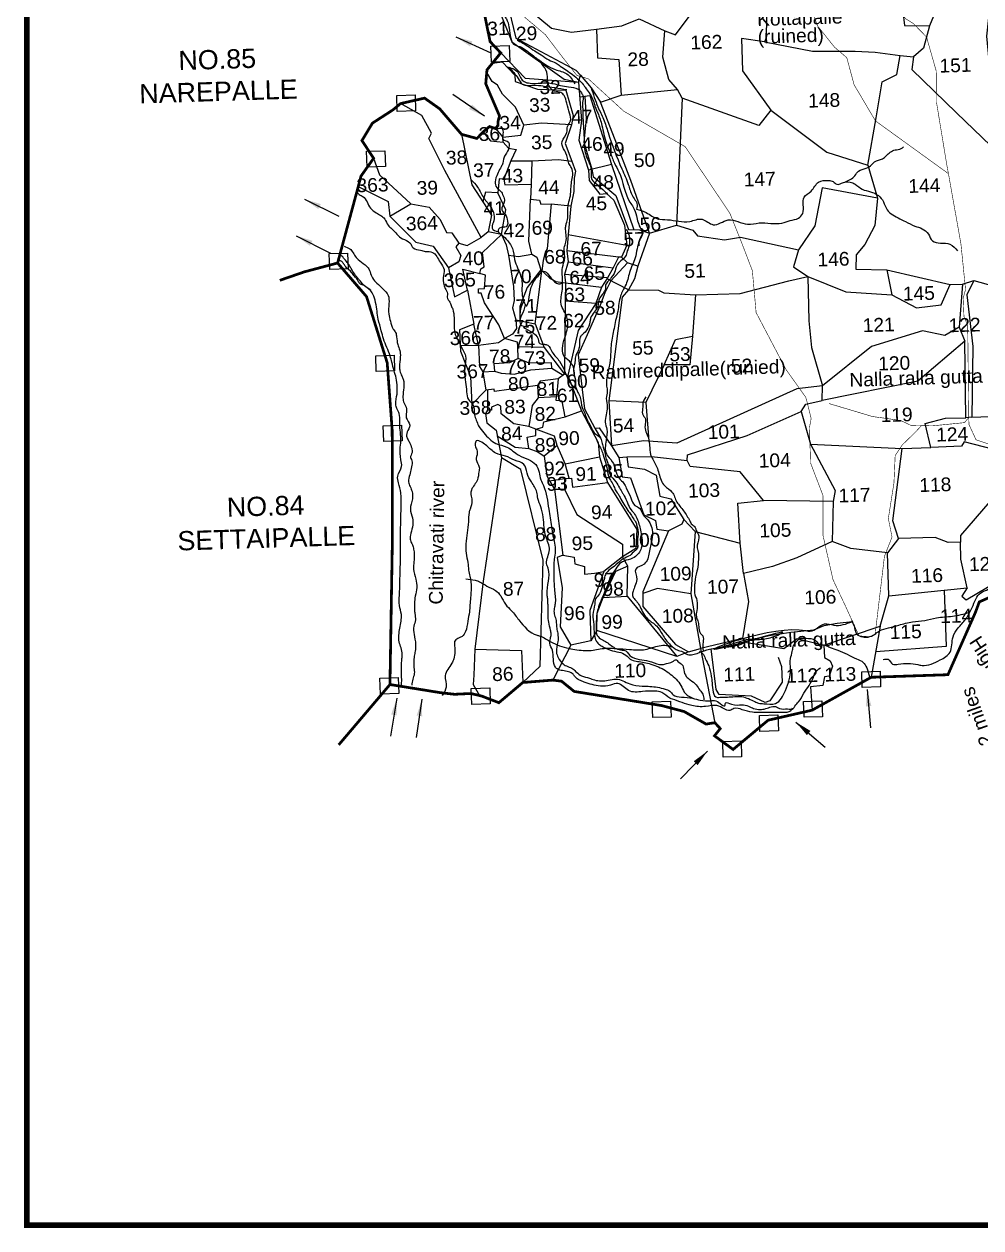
# Model space of a CAD drawing. Header units: feet. Extents: x 800423 to 808000, y 1573223 to 1578223.
# Drawn here: x 800423 to 802128, y 1573743 to 1575888 of the extents above; entities that cross this region are included whole.
import ezdxf
from ezdxf.enums import TextEntityAlignment as Align

# ---------------------------------------------------------------- set-up
doc = ezdxf.new("R2010")
doc.units = ezdxf.units.FT
doc.header["$LTSCALE"] = 15
doc.header["$MEASUREMENT"] = 0
doc.linetypes.add('HIDDEN2', pattern=[0.1875, 0.125, -0.0625])
for name, color, linetype in [('HILL', 17, 'Continuous'), ('PLOT', 7, 'Continuous'), ('PLOT NO', 7, 'Continuous'), ('ROADS', 6, 'Continuous'), ('TANKS-STREAM', 4, 'Continuous'), ('text', 10, 'Continuous'), ('text2', 7, 'Continuous'), ('VILLAGE STONES', 240, 'Continuous')]:
    doc.layers.add(name, color=color, linetype=linetype)
doc.layers.add('VILLAGE BOUNDRY', color=5, linetype='HIDDEN2', lineweight=100)
doc.styles.get("Standard").update_dxf_attribs({"font": 'arial.ttf'})
doc.linetypes.add('DOTS', pattern='A,1e-06,-3,["●",Standard,S=3,R=0,X=-1.25,Y=-1.25],-3', length=6.000001)
doc.dimstyles.get("Standard").update_dxf_attribs({"dimtxt": 0.18, "dimasz": 0.18, "dimexe": 0.18, "dimexo": 0.0625, "dimgap": 0.09, "dimtad": 0, "dimtih": 1, "dimtoh": 1, "dimdec": 4, "dimzin": 0, "dimdsep": 46, "dimtxsty": 'Standard', "dimcen": 0.09, "dimadec": 0, "dimazin": 0, "dimtfac": 1, "dimtdec": 4, "dimtofl": 0, "dimtmove": 0, "dimatfit": 3, "dimfxl": 1, "dimtolj": 1, "dimtzin": 0, "dimarcsym": 0})

msp = doc.modelspace()

# ---------------------------------------------------------------- linework, layer by layer
at = {"layer": 'HILL', "lineweight": -2}
msp.add_lwpolyline([(801766.9, 1574759.6), (801773.1, 1574743.3), (801773.9, 1574715.2), (801751.9, 1574681.7), (801743.5, 1574678.7), (801719.5, 1574690), (801661.5, 1574693.2), (801656.7, 1574701.9), (801647.6, 1574774.6), (801661, 1574776.5), (801710.5, 1574791.1), (801730.5, 1574793.6), (801751.1, 1574798.2), (801789.7, 1574804.4), (801830.2, 1574808.3), (801848.7, 1574816.2), (801871.8, 1574820), (801899.4, 1574823)], dxfattribs=at)
at = {"layer": 'PLOT', "lineweight": -2}
for points in [[(801946.9, 1576210.6), (801948.7, 1576049.2), (801943.6, 1575918.6), (801989, 1575909.9), (801991.8, 1575885), (802036.8, 1575884.7), (802025.9, 1575844.6), (802007.9, 1575829.4), (802005, 1575806.8), (802084.9, 1575729.4), (802145.6, 1575670.6), (802154.1, 1575705.3), (802138.7, 1575866.2), (802150.3, 1575970.2), (802086.5, 1575975.9), (802077, 1575933), (802068, 1575920.1), (802052.6, 1575923), (802036.8, 1575884.7)], [(801214, 1576113.7), (801215, 1576053), (801242.9, 1576010.1), (801283.1, 1575929.2), (801299.7, 1575862.6), (801406.6, 1575805.8), (801414.8, 1575797), (801433.8, 1575774.4), (801450.5, 1575748.4), (801487.2, 1575761.2)], [(801260.6, 1576095.7), (801259.8, 1576068.8), (801287.2, 1576027.9), (801317.7, 1575917.8), (801363.1, 1575880.4), (801398.6, 1575873.2), (801443.1, 1575878.4), (801488.2, 1575884.7), (801519, 1575897.1), (801565, 1575875.5)], [(801764.9, 1576039.4), (801746, 1575899.2), (801745.4, 1575863.3), (801742.8, 1575856.3), (801701.4, 1575862.3), (801703.6, 1575804.5), (801753.7, 1575734.4), (801732.5, 1575707.1), (801596.1, 1575755.6), (801587.6, 1575771.1), (801572, 1575789.2), (801561.6, 1575828.5), (801565, 1575875.5), (801584.1, 1575868.4), (801608.5, 1575901.3), (801606.5, 1575922.3)], [(801230, 1575972.6), (801246.2, 1575971.8), (801292.5, 1575856.2), (801385.8, 1575789.8), (801410.9, 1575784.2)], [(801443.1, 1575878.4), (801444.7, 1575827.8), (801483.1, 1575824.5), (801487.2, 1575761.2), (801587.6, 1575771.1)], [(801742.8, 1575856.3), (801828.1, 1575839.5), (801904, 1575839.2), (801939.8, 1575837.5), (801984.3, 1575831.5)], [(801272.5, 1575836.4), (801316.2, 1575791.3), (801410.9, 1575784.2), (801414.8, 1575797)], [(801753.7, 1575734.4), (801853.8, 1575659.8), (801926.6, 1575636.6), (801941.3, 1575720.7), (801952.3, 1575784.7), (801978.5, 1575797.8), (801984.3, 1575831.5), (802007.9, 1575829.4)], [(801257.8, 1575818.2), (801274.8, 1575820.6), (801297.9, 1575797), (801298, 1575785.2), (801338, 1575771.5), (801388.3, 1575769.9), (801401.6, 1575724.6), (801398.7, 1575708.1), (801345.2, 1575711), (801313.7, 1575707.5), (801298.9, 1575739.4), (801275.8, 1575762.7), (801266.9, 1575779), (801257.4, 1575785.6), (801247.7, 1575801.7)], [(801410.9, 1575784.2), (801416.4, 1575715.7), (801411.4, 1575681), (801428.9, 1575627.7), (801430, 1575609), (801449.3, 1575584.4), (801460.7, 1575586.1), (801474, 1575573.8), (801492.8, 1575529.6), (801497.2, 1575493.6), (801487.5, 1575472.7), (801482.3, 1575472.2), (801472.9, 1575453.6), (801463, 1575435.6), (801452.3, 1575419.1), (801441.7, 1575389.6), (801410.6, 1575341.5), (801392.3, 1575261.5), (801386.2, 1575263.7), (801375, 1575255.4), (801342.9, 1575251.6), (801338.3, 1575243.5), (801261.6, 1575233.3), (801260.7, 1575237.3), (801245.9, 1575235.3), (801221.1, 1575209.8)], [(801413, 1575757.9), (801431.1, 1575760.5), (801469.6, 1575637.8), (801428.9, 1575627.7)], [(801202.7, 1575691.3), (801221.2, 1575601.3), (801256, 1575547.2), (801250.2, 1575517.6), (801237.6, 1575507.6), (801172.7, 1575627), (801144.3, 1575683.8), (801149.2, 1575693.1), (801131.7, 1575724.8), (801094, 1575746.1)], [(801422.1, 1575759.2), (801424.9, 1575719), (801420.8, 1575677.6), (801435.1, 1575629.2), (801437, 1575616.3), (801477.8, 1575582.3), (801500.1, 1575521.5), (801519.7, 1575521.1), (801537.5, 1575515.3), (801504.1, 1575609.3), (801476.7, 1575681.2), (801450.5, 1575748.4)], [(801596.1, 1575755.6), (801585.7, 1575529.3)], [(801262.9, 1575701.7), (801276.2, 1575686.4), (801308.4, 1575689.7), (801313.7, 1575707.5)], [(801398.7, 1575708.1), (801387.6, 1575675.1), (801399.5, 1575643.7), (801405.8, 1575625.9), (801403.1, 1575613.2), (801402.6, 1575589.3), (801397.5, 1575563), (801392.5, 1575512.9), (801390.4, 1575483.9), (801392.9, 1575463.9), (801386, 1575441.6), (801387.7, 1575426.8), (801387.1, 1575393.9), (801386.2, 1575263.7)], [(801241, 1575695.3), (801254.2, 1575679.9), (801277.1, 1575677.3), (801276.2, 1575686.4)], [(801277.1, 1575677.3), (801286.6, 1575666.5), (801299.9, 1575664.4), (801290.8, 1575644.3), (801328.1, 1575644), (801375.7, 1575646.6), (801399.5, 1575643.7)], [(801046, 1575648.6), (801056.3, 1575619.1), (801112.4, 1575567.5), (801144.9, 1575561.5), (801164.5, 1575539.3), (801175.6, 1575516.1), (801185.2, 1575515.6), (801197.8, 1575497.3), (801212.9, 1575493.3), (801237.6, 1575507.6)], [(801290.8, 1575644.3), (801278.3, 1575611.6), (801280.1, 1575601.3), (801326.8, 1575602.3)], [(801328.1, 1575644), (801326.8, 1575602.3), (801325.7, 1575575.8), (801341.6, 1575573.8), (801343.7, 1575567.1), (801362.5, 1575567.3), (801397.5, 1575563.8)], [(801469.6, 1575637.8), (801469.6, 1575637.8), (801509.9, 1575521.3)], [(801926.6, 1575636.6), (801944.1, 1575577.7), (801845.3, 1575595.8), (801832.1, 1575528.1), (801803.3, 1575485.4)], [(801278.3, 1575611.6), (801269.7, 1575611.9), (801267.4, 1575587.3), (801245.2, 1575588.1), (801240.6, 1575571.2)], [(801537.5, 1575515.3), (801585.7, 1575529.3), (801614.8, 1575520.6), (801623.3, 1575510.6), (801671, 1575503.1), (801699.8, 1575507.9), (801803.3, 1575485.4), (801794.1, 1575455.3), (801819.6, 1575438.1), (801887.4, 1575410.6), (801969.4, 1575405.4), (802013.4, 1575382), (802057.1, 1575387.6), (802073.4, 1575423.7), (802095.3, 1575424.5), (802115.6, 1575431), (802151.9, 1575420.5), (802251.3, 1575466.3), (802376.5, 1575532.2), (802519.9, 1575590.6), (802594.3, 1575623.2)], [(801018.6, 1575598.1), (801072.1, 1575571.5), (801075, 1575545.6), (801112.4, 1575567.5)], [(801273.8, 1575512.8), (801281.5, 1575556.7), (801267.4, 1575587.3)], [(801286.5, 1575475.9), (801304.2, 1575473.6), (801327.8, 1575477.6), (801322.8, 1575501), (801325.7, 1575575.8)], [(801362.5, 1575567.3), (801355.4, 1575487.2), (801352.5, 1575482.7), (801347.9, 1575466.5), (801345.9, 1575448.2)], [(801944.1, 1575577.7), (801939, 1575529.1), (801921.5, 1575495), (801906, 1575476.3), (801905.1, 1575450.8), (801960.6, 1575450), (801969.4, 1575405.4)], [(801075, 1575545.6), (801121, 1575499.2), (801152.4, 1575492), (801179.6, 1575453.5), (801190.1, 1575401.5), (801213.1, 1575413.8), (801204.7, 1575451.1), (801235.3, 1575443.4), (801237.1, 1575451.6), (801243.2, 1575455.2), (801239.8, 1575480.7), (801273.8, 1575512.8), (801250.2, 1575517.6)], [(801273.8, 1575512.8), (801282, 1575494.3), (801286.5, 1575475.9), (801295.5, 1575420.3), (801296.2, 1575395.4), (801293.4, 1575381.9), (801299.2, 1575360.9), (801300.7, 1575345.1), (801293.3, 1575335.2), (801279.1, 1575327.7)], [(801392.5, 1575512.9), (801497.2, 1575493.6)], [(801537.5, 1575515.3), (801516.7, 1575456.4), (801498.3, 1575462.3), (801487.5, 1575472.7)], [(801197.8, 1575497.3), (801192.5, 1575490.9), (801201.6, 1575475.3), (801197.7, 1575464.1), (801179.6, 1575453.5)], [(801482.3, 1575472.2), (801390.4, 1575483.9)], [(801327.8, 1575477.6), (801336.7, 1575472.2), (801344.1, 1575449.8), (801359.6, 1575435.3), (801370.6, 1575429), (801387.7, 1575426.8)], [(801392.9, 1575463.9), (801472.9, 1575453.6)], [(801498.3, 1575462.3), (801468.7, 1575430.4), (801458.1, 1575408.6), (801449.8, 1575387.1), (801426.4, 1575334.1), (801410.5, 1575298.1), (801418.6, 1575226.3), (801421.6, 1575202.1), (801440.1, 1575167.9), (801450.7, 1575149.1)], [(801232.8, 1575315.4), (801268.5, 1575320.6), (801279.1, 1575327.7), (801269.2, 1575352), (801243.6, 1575391.1), (801237.6, 1575408.2), (801232.6, 1575408), (801232.6, 1575415.8), (801243.5, 1575416.8), (801245.6, 1575440.4), (801235.3, 1575443.4)], [(801299.2, 1575360.9), (801334.1, 1575353.4), (801345.9, 1575448.2)], [(801344.1, 1575449.8), (801319.4, 1575418.2), (801306.7, 1575384.4), (801306.8, 1575359.3)], [(801463, 1575435.6), (801386, 1575441.6)], [(801516.7, 1575456.4), (801510.6, 1575433.6), (801500.3, 1575414.1), (801461.9, 1575433.9)], [(801960.6, 1575450), (802073.4, 1575423.7)], [(801387.7, 1575426.8), (801452.3, 1575419.1)], [(802095.3, 1575424.5), (802089.7, 1575347.5), (802063.7, 1575332.8), (802023.9, 1575341.2), (801933.2, 1575313.3), (801845.7, 1575243), (801800.3, 1575237.8), (801586.5, 1575140.9), (801526.8, 1575145.2), (801469.8, 1575136)], [(801500.3, 1575414.1), (801553.7, 1575413.7), (801563.3, 1575408.7), (801619.3, 1575405.2), (801699.2, 1575407.4), (801785.7, 1575430), (801819.6, 1575438.1)], [(801819.6, 1575438.1), (801821.6, 1575359), (801826.5, 1575311.2), (801845.7, 1575243)], [(802115.6, 1575431), (802102.8, 1575405.3), (802113.9, 1575313), (802111.8, 1575187.5), (802101.2, 1575186)], [(801213.1, 1575413.8), (801224.6, 1575353), (801198.8, 1575342.7), (801200.9, 1575304.7), (801218.5, 1575259.9), (801221.1, 1575209.8)], [(801500.3, 1575414.1), (801488.8, 1575401), (801465.1, 1575216.6), (801469.8, 1575136), (801482.7, 1575115.3), (801489.1, 1575080.8), (801503.6, 1575079), (801527.6, 1575013.4), (801548.2, 1575003.3), (801550.5, 1574987.6), (801571.7, 1574984.7), (801525.8, 1574875.9), (801525.9, 1574849.7), (801583.7, 1574782.3), (801607.3, 1574769.4), (801586.1, 1574760.9), (801443.8, 1574807), (801433.1, 1574788.8)], [(801619.3, 1575405.2), (801614.2, 1575331.8), (801609.3, 1575280.7), (801564, 1575280.6), (801584.2, 1575325.8), (801614.2, 1575331.8)], [(801441.7, 1575389.6), (801387.1, 1575393.9)], [(801200.3, 1575314.8), (801232.8, 1575315.4), (801224.6, 1575353)], [(801334.1, 1575353.4), (801349.7, 1575311.6), (801386.2, 1575263.7)], [(802089.7, 1575347.5), (802099.7, 1575322.9)], [(801232.8, 1575315.4), (801234.4, 1575277.8), (801240.5, 1575268.1), (801245.9, 1575235.3)], [(801303.3, 1575291.9), (801302.9, 1575312.8), (801302.5, 1575320.7), (801279.1, 1575327.7)], [(801349.7, 1575311.6), (801302.9, 1575312.8)], [(801824.4, 1575139), (801987.6, 1575131.4), (802039, 1575133.3), (802029.1, 1575176.1), (802065, 1575185.7), (802101.2, 1575186), (802099.7, 1575322.9), (802015.5, 1575251.2), (801845.4, 1575216.8)], [(801363.8, 1575274.8), (801362.8, 1575284.2), (801323, 1575283.8), (801303.3, 1575291.9), (801288.3, 1575284.1), (801260.2, 1575282.2), (801261.5, 1575269.3)], [(801240.5, 1575268.1), (801261.5, 1575269.3), (801273.2, 1575265.8), (801296.7, 1575264.2), (801326.4, 1575271.6), (801363.8, 1575274.8), (801384, 1575262.1)], [(801564, 1575280.6), (801531, 1575213.5), (801465.1, 1575216.6)], [(801375, 1575255.4), (801371.8, 1575223.6)], [(801392.3, 1575261.5), (801416.3, 1575198.8), (801446.4, 1575142.2), (801448.4, 1575116.8), (801462.6, 1575071.1), (801514.8, 1574987), (801513, 1574953.1), (801489.3, 1574938.5), (801456.1, 1574912.4), (801431.4, 1574843), (801433.1, 1574788.8), (801397.5, 1574781.1)], [(801249.2, 1575235.7), (801249.1, 1575199.9), (801245.2, 1575193.9), (801247.6, 1575177), (801264.4, 1575164.2), (801273.7, 1575114.7), (801241.5, 1574895.2), (801226.6, 1574774.1), (801224.3, 1574727.3), (801223.5, 1574711.2), (801234.7, 1574691.3)], [(801338.3, 1575243.5), (801339.5, 1575221.5), (801328.5, 1575207.9), (801322.8, 1575170.5), (801296, 1575175.7), (801273.3, 1575193.5), (801272.5, 1575206.7), (801267.5, 1575209.9), (801256.3, 1575205.4), (801256.1, 1575200), (801249.1, 1575199.9)], [(801482.7, 1575115.3), (801497.4, 1575116.4), (801541.1, 1575117), (801604.9, 1575110.2), (801605.5, 1575120.4), (801711.6, 1575154.8), (801807.6, 1575197.6), (801816.1, 1575210.3), (801845.4, 1575216.8), (801845.7, 1575243)], [(801335, 1575165.8), (801347.4, 1575169.3), (801349.6, 1575178.7), (801387.4, 1575187.9), (801382.2, 1575216), (801371.4, 1575216.9), (801371.8, 1575223.6), (801339.5, 1575221.5)], [(801531, 1575213.5), (801536.3, 1575144.5)], [(801387.4, 1575187.9), (801416.3, 1575198.8)], [(801807.6, 1575197.6), (801824.4, 1575139), (801868.3, 1575056.9), (801864.7, 1575037.1), (801741, 1575038.9)], [(802145.8, 1575188.7), (802152.1, 1575139.6), (802173.6, 1575133.6), (802169.8, 1575125), (802098.3, 1575143.4), (802093.6, 1575135.4), (802039, 1575133.3)], [(802111.8, 1575187.5), (802222.5, 1575191.4), (802244.6, 1575185.2), (802234.2, 1575114.2), (802247.3, 1575108.3), (802257.1, 1575109.1), (802241.6, 1574996.4), (802227.1, 1574954.1)], [(801266.2, 1575154.2), (801298.2, 1575134), (801322.8, 1575131.7), (801319.5, 1575151.7), (801334.8, 1575154.7), (801335, 1575165.8), (801322.8, 1575170.5)], [(801372.9, 1575136.7), (801368.1, 1575153.2), (801335, 1575165.8)], [(801440.1, 1575167.9), (801447.8, 1575168.3), (801469.8, 1575136)], [(801322.8, 1575131.7), (801338.5, 1575125.3), (801349.7, 1575117.9), (801354.4, 1575082.9), (801359.3, 1575074.1), (801368.6, 1575058.8), (801383, 1574941.5), (801372.9, 1574937.1), (801382.1, 1574883.3), (801378.7, 1574813.5), (801397.5, 1574781.1), (801365.5, 1574718.8)], [(801387.5, 1575104.1), (801372.9, 1575136.7), (801349.7, 1575117.9)], [(801394.7, 1575078.4), (801387.5, 1575104.1), (801448.4, 1575116.8)], [(802144.1, 1575036.8), (802091.7, 1574976.7), (802091.7, 1574964.4), (802069.8, 1574964.2), (802046.8, 1574972.9), (801981.6, 1574971), (801971.2, 1575002.8), (801987.6, 1575131.4)], [(801226.6, 1574774.1), (801309.3, 1574771.4), (801311.8, 1574714.5), (801342.9, 1574743.6), (801348.4, 1574932.5), (801308.1, 1575094.2), (801273.7, 1575114.7)], [(801497.4, 1575116.4), (801499.8, 1575098.8), (801528.8, 1575094.7), (801549.3, 1575083.7), (801556.1, 1575046.5), (801575.4, 1575041.9), (801598.9, 1575004.9), (801595.1, 1574996.7), (801571.7, 1574984.7)], [(801619.2, 1574983.6), (801699.2, 1574962.9), (801694.9, 1575034.3), (801741, 1575038.9), (801699.3, 1575089.9), (801610.3, 1575099.5), (801604.9, 1575110.2)], [(801359.3, 1575074.1), (801386.3, 1575077.8), (801386, 1575059.3)], [(801386.3, 1575077.8), (801398.9, 1575078.6), (801400.2, 1575062.5), (801462.6, 1575071.1)], [(801368.6, 1575058.8), (801386, 1575059.3), (801408.3, 1575013.8), (801489.3, 1574961.3), (801489.3, 1574938.5)], [(801864.7, 1575037.1), (801863.4, 1574965.7), (801799.9, 1574936.9), (801756.8, 1574921.4), (801705.3, 1574908.9), (801699.2, 1574962.9)], [(801598.9, 1575004.9), (801619.2, 1574983.6), (801611.4, 1574872.5), (801552.1, 1574881.8), (801525.8, 1574872.9)], [(801981.6, 1574971), (801961.5, 1574945.7)], [(801948.7, 1574814.7), (801963.8, 1574869.2), (801961.5, 1574945.7), (801896.6, 1574953.1), (801863.4, 1574965.7)], [(801963.8, 1574869.2), (802062.8, 1574879.3), (802103.8, 1574883.1), (802092.5, 1574934.1), (802091.7, 1574964.4)], [(802103.8, 1574883.1), (802094.4, 1574868.1), (802101.6, 1574861.7), (802174.9, 1574905.4), (802203.5, 1574963.5), (802227.1, 1574954.1)], [(801383, 1574941.5), (801403.4, 1574937.7), (801404.5, 1574926.2), (801421.8, 1574921.1), (801421.8, 1574907.8), (801439.6, 1574909.2), (801456.1, 1574912.4)], [(801499, 1574921.8), (801489.3, 1574938.5)], [(801498, 1574868.1), (801499, 1574921.8), (801476.8, 1574912.5), (801455, 1574865.9)], [(801705.3, 1574908.9), (801714, 1574859), (801703.6, 1574792.9), (801628.2, 1574775.3)], [(801443.8, 1574807), (801444.5, 1574838.1), (801455, 1574865.9), (801498, 1574868.1), (801586.1, 1574760.9)], [(801611.4, 1574872.5), (801628.2, 1574775.3)], [(802062.8, 1574879.3), (802066.1, 1574778.5), (801940.7, 1574769.3)], [(801848.4, 1574781.2), (801948.7, 1574814.7), (801932.6, 1574723.8)], [(801607.3, 1574769.4), (801628.2, 1574775.3), (801654, 1574642.9)], [(801703.6, 1574792.9), (801711.2, 1574785.5), (801776.8, 1574775), (801800.8, 1574793), (801848.4, 1574781.2), (801849.6, 1574759.3), (801859.7, 1574753.4), (801864, 1574743.9), (801857.8, 1574725.8), (801849.2, 1574724.6), (801846.4, 1574709.2), (801824.7, 1574706.5), (801827.4, 1574665.2)]]:
    msp.add_lwpolyline(points, dxfattribs=at)
at = {"layer": 'ROADS', "linetype": 'DOTS', "lineweight": -2, "ltscale": 0.15, "const_width": 1}
for points in [[(801247.8, 1576016.4), (801312.3, 1576008.2), (801392, 1575990.9), (801422.7, 1575971.2), (801502.7, 1575950.9), (801525.2, 1575944.6), (801552.2, 1575950.6), (801585.9, 1575939), (801607.1, 1575929), (801633.5, 1575920.9), (801696, 1575912.6), (801792.2, 1575912.2), (801824.5, 1575912.1), (801855.5, 1575916.4), (801899.3, 1575921.1), (801961.8, 1575920), (801977.8, 1575919.8), (801994.2, 1575897.2), (802007.8, 1575888.7), (802031.3, 1575864.7), (802048.5, 1575804.2), (802049.1, 1575747.9), (802067.2, 1575638), (802070.3, 1575621.2)], [(801827.8, 1575910.3), (801836.8, 1575884.9), (801867, 1575846.9), (801889.1, 1575827.9), (801902.3, 1575779.4), (801940.4, 1575715.1), (802070.3, 1575621.2), (802092.6, 1575495.9), (802100.8, 1575415), (802096.5, 1575398.8), (802098, 1575366.5), (802104.6, 1575350.9), (802106.5, 1575186.7), (802099, 1575177.6), (802041.4, 1575171.8), (802003.3, 1575172.8), (801985.1, 1575181.4), (801934.8, 1575188.5), (801882.5, 1575204.1), (801857.7, 1575211.5)], [(801939.8, 1574800.9), (801929.9, 1574796.1), (801911, 1574797.6), (801886, 1574852.5), (801864.6, 1574897.7), (801846.7, 1574976.9), (801846.8, 1575047.6), (801824.6, 1575105.7), (801822.7, 1575168.8), (801825.7, 1575185.1), (801816.2, 1575222.5), (801780.7, 1575272.5), (801727.6, 1575373.7), (801720.9, 1575448.3), (801701.7, 1575498.5), (801680.7, 1575550.8), (801601.1, 1575669.4), (801491.9, 1575732.4), (801428.4, 1575790.4), (801408.3, 1575796.1), (801379.5, 1575832.7), (801352.1, 1575868.8), (801307, 1575907)], [(802183.7, 1574923.2), (802184.4, 1574956.3), (802189.9, 1574986.7), (802186.9, 1575002.1), (802156.7, 1575021.8), (802151.8, 1575024.9), (802151.4, 1575061.7), (802167.3, 1575085.5), (802172.5, 1575110.2), (802167.7, 1575131), (802138, 1575140.8), (802119.5, 1575147), (802106.9, 1575174.2), (802106.5, 1575186.7)], [(801939.8, 1574800.9), (801946.6, 1574858.4), (801949.6, 1574883.2), (801956.2, 1574939.1), (801969.8, 1574973.8), (801963.2, 1575006.6), (801973.2, 1575069.9), (801975.4, 1575118.8), (801988.1, 1575137.9), (802011.2, 1575160.4), (802022.3, 1575172.3)]]:
    msp.add_lwpolyline(points, dxfattribs=at)
at = {"layer": 'TANKS-STREAM', "lineweight": -2}
for points in [[(801714.4, 1576441.5), (801716.7, 1576431), (801720.9, 1576423.8), (801726.4, 1576414.8), (801734.3, 1576403.8), (801737.6, 1576392.9), (801749, 1576385.8), (801753.6, 1576380.4), (801760.7, 1576368.7), (801767.5, 1576361.3), (801778.3, 1576355.3), (801789, 1576344.6), (801794.6, 1576339.3), (801803.2, 1576328.7), (801818.7, 1576320.5), (801825.5, 1576314.1), (801829.7, 1576306), (801832.7, 1576297.4), (801834.2, 1576289.2), (801837, 1576283.3), (801850.9, 1576271.5), (801916.9, 1576235.1), (801943.3, 1576229), (801955.2, 1576219.8), (801977, 1576207.8), (801985, 1576202), (801993.5, 1576197.7), (802006.7, 1576170.4), (802013.7, 1576161.9), (802017.2, 1576156.8), (802017.8, 1576152.7), (802030.7, 1576132.9), (802037.9, 1576126.2), (802041, 1576118), (802043.7, 1576108.2), (802046.6, 1576100.7), (802052.8, 1576089.8), (802057.5, 1576083.6), (802059.1, 1576079.5), (802063.2, 1576074.3), (802074.9, 1576071.1), (802081.1, 1576070.7), (802098.5, 1576062.2), (802115.8, 1576057.5), (802143.2, 1576054.2), (802156.3, 1576054.6), (802166.4, 1576055.1), (802170.8, 1576058.2), (802176.8, 1576067.1), (802184.2, 1576076.5), (802194.3, 1576085.1), (802202.9, 1576093.7), (802211, 1576095.3), (802235.1, 1576085.5), (802257.1, 1576079.3), (802268.2, 1576071.6), (802298.7, 1576041.2), (802306.4, 1576034.5), (802313.1, 1576028), (802330.4, 1576010), (802336.6, 1576005.9), (802344.7, 1575999.2), (802351.5, 1575996.1), (802358.6, 1575992.9), (802367.1, 1575990.1), (802404.3, 1575986), (802416.8, 1575986.5), (802439.7, 1575985.7), (802448.2, 1575985.3), (802457.9, 1575984.6), (802470.1, 1575980.5), (802487.4, 1575979.7), (802499.5, 1575978.5), (802512.5, 1575973.7), (802532.7, 1575966.7), (802548.6, 1575958.9), (802562.1, 1575952.9), (802572.6, 1575947.9), (802593.4, 1575937.2), (802605.1, 1575927.2), (802624.1, 1575896.2), (802629.9, 1575881.5), (802647.7, 1575863), (802649.9, 1575854), (802661.8, 1575834), (802669.5, 1575823.1), (802676.2, 1575808), (802678.9, 1575801.5), (802686.2, 1575793.3), (802700.6, 1575770.8), (802710, 1575752.7), (802720.2, 1575743.4), (802728.1, 1575736.2), (802745.7, 1575729.3), (802778.7, 1575726.3), (802804.6, 1575713.4), (802835.2, 1575715.1), (802855.3, 1575713.6), (802864.5, 1575709.7), (802881.6, 1575699.5), (802893.9, 1575692.7), (802915, 1575683.5), (802929.2, 1575674.1), (802948.1, 1575675.2), (802954.5, 1575674.9), (802963.4, 1575663.4), (802966.4, 1575653.4), (802965.1, 1575645.4), (802986.6, 1575633.6), (803000.4, 1575625.7), (803012.3, 1575614.4), (803025.8, 1575609.2), (803036.2, 1575607.7), (803054.8, 1575603.2), (803089.4, 1575595.4), (803129.5, 1575584.9), (803175.6, 1575570.1), (803201.2, 1575562.3), (803232.1, 1575564.9), (803254.8, 1575565.3), (803269.6, 1575562.1), (803280, 1575561.3), (803287.7, 1575564), (803301.8, 1575565.5), (803313.2, 1575559.4), (803328.3, 1575557), (803358.7, 1575564), (803382.2, 1575562.6), (803401.1, 1575566.1)], [(801201.9, 1576298.7), (801198.5, 1576284.8), (801199.8, 1576277.1), (801203.9, 1576258.6), (801202, 1576248.8), (801195.9, 1576227.1), (801194.6, 1576213.6), (801194.5, 1576199.2), (801196.2, 1576192.7), (801197.5, 1576186.8), (801196.9, 1576170.6), (801198.9, 1576161.2), (801199.2, 1576150.1), (801199.3, 1576140.7), (801200, 1576135.6), (801199.5, 1576110.8), (801200.4, 1576105), (801201.1, 1576095.6), (801201.4, 1576091.4), (801203.8, 1576067.8), (801205.1, 1576054.6), (801207.5, 1576045.5), (801212.4, 1576039.5), (801215.5, 1576032.2), (801221.7, 1576024.8), (801226, 1576019.3), (801232, 1576006.5), (801236, 1575998.4), (801238.5, 1575994.1), (801239.9, 1575979.1), (801254.2, 1575965.3), (801259.6, 1575954.2), (801262.3, 1575943.4), (801265.5, 1575936.8), (801270.1, 1575929.3), (801278.6, 1575902.6), (801282.5, 1575897), (801287.2, 1575882.7), (801288.2, 1575876.3), (801291.8, 1575858.3), (801295, 1575852.2), (801306.3, 1575847.6), (801317.4, 1575841.5), (801328.3, 1575833), (801337.6, 1575826.1), (801369.6, 1575806.7), (801390.3, 1575799), (801404.3, 1575781.4)], [(802082.6, 1576069.7), (802084.7, 1576064.7), (802099.8, 1576041.6), (802111.6, 1576025.6), (802120.3, 1576013.3), (802123.9, 1576005.1), (802139.1, 1575985.3), (802142.8, 1575983.1), (802151.9, 1575979.2), (802158.6, 1575973.9), (802160, 1575961.9), (802163.5, 1575951.8), (802172.4, 1575944.2), (802183.9, 1575936.2), (802190.2, 1575925.6), (802197.2, 1575922.4), (802208.4, 1575907.8), (802236.5, 1575893.2), (802263.7, 1575879.4), (802273, 1575866.5), (802288.3, 1575824.7), (802292.7, 1575815.9), (802299.9, 1575796.5), (802303.4, 1575785.3), (802303.7, 1575766.8), (802315.8, 1575744.2), (802319.6, 1575732.2), (802330.4, 1575722.9)], [(801302.3, 1575858.8), (801310.1, 1575854.9), (801320.7, 1575848.5), (801333, 1575839.9), (801344.5, 1575832.7), (801358.1, 1575824), (801371, 1575818), (801378.6, 1575813), (801400.4, 1575797.7), (801412, 1575787.8), (801419.5, 1575780.1), (801422.9, 1575775.1), (801436.2, 1575754.4), (801439.9, 1575743.4), (801442.4, 1575736), (801445.3, 1575729.5), (801452.7, 1575707.2), (801460.9, 1575674.8), (801467.5, 1575659.2), (801475.1, 1575639.9), (801483.1, 1575624.3), (801502.7, 1575570.5), (801508.7, 1575561.6), (801514.2, 1575545.9), (801517.3, 1575534.2), (801522.1, 1575522.6), (801524.7, 1575514.9), (801520.3, 1575503), (801511.9, 1575471), (801502, 1575445.3), (801498.8, 1575432.5), (801494.5, 1575421.5), (801490, 1575413.3), (801486, 1575403.5), (801481, 1575375.5), (801477.2, 1575359.3), (801474.4, 1575345.1), (801471.5, 1575331.7), (801468.5, 1575303.8), (801467, 1575283.7), (801464.6, 1575272.3), (801461.2, 1575242.6), (801462.3, 1575233.1), (801460.6, 1575220.8), (801462.4, 1575205.2), (801458.7, 1575178.3), (801461.5, 1575166), (801460.3, 1575145.6), (801460.7, 1575122.2), (801471.3, 1575108), (801483.3, 1575078.7), (801491.9, 1575069.4), (801496.1, 1575061), (801504.4, 1575043.6), (801511.7, 1575030), (801520.1, 1575024.7), (801526.6, 1575013), (801533.2, 1575005.8), (801538.2, 1574998.8), (801542.5, 1574987), (801541.5, 1574968.7), (801537.1, 1574946.3), (801528, 1574925.6), (801513.1, 1574916.6), (801514.8, 1574898.1), (801511.7, 1574886.3), (801508.5, 1574877.5), (801507.2, 1574869.5), (801511.4, 1574862.5), (801515.2, 1574858.3), (801520.8, 1574849.2), (801534.9, 1574827.3), (801550.2, 1574815.3), (801560.6, 1574799.8), (801566.8, 1574790.5), (801575.3, 1574780.9), (801580.3, 1574776.4)], [(801404.3, 1575259.7), (801397.5, 1575284.3), (801386.4, 1575294.1), (801386.6, 1575328.8), (801392.1, 1575356.6), (801386.9, 1575373.7), (801380.8, 1575385.8), (801382, 1575412.1), (801382.3, 1575437.7), (801381.9, 1575450.6), (801385.6, 1575465.2), (801386.7, 1575473.3), (801385.7, 1575489.1), (801388.8, 1575499.3), (801388.2, 1575525.4), (801389.4, 1575532.1), (801392, 1575542.4), (801392, 1575558.7), (801393.2, 1575567.6), (801396.6, 1575581.9), (801398.8, 1575606.8), (801400.9, 1575618.8), (801398.5, 1575631.6), (801394.1, 1575639.3), (801388.7, 1575657.8), (801384.3, 1575665.6), (801381.9, 1575678.3), (801390.2, 1575694.3), (801391.6, 1575705.3), (801396.7, 1575715.3), (801395.2, 1575728.8), (801390.1, 1575746.8), (801385.6, 1575760.3), (801379.8, 1575765.6), (801368.2, 1575768.3), (801356.8, 1575782.9), (801355.5, 1575797.9), (801335.8, 1575827.4)], [(801282.5, 1575811.9), (801303, 1575802), (801307.9, 1575792.6), (801312.2, 1575786.6), (801321.7, 1575782.8), (801345.3, 1575782.7), (801358.2, 1575782.8), (801379, 1575778.5), (801393.4, 1575776), (801410.2, 1575771.9), (801416.5, 1575765.1), (801419, 1575759.3), (801418.5, 1575748.2), (801418.6, 1575736.9), (801418.7, 1575724.1), (801419.7, 1575709.2), (801420.4, 1575697.3), (801421, 1575686), (801421.5, 1575672), (801423.1, 1575658.9), (801427.5, 1575646.2), (801433.3, 1575630.9), (801435.1, 1575610.7), (801443.9, 1575602.2), (801457.7, 1575589.9), (801464, 1575583.9)], [(801287.2, 1575810.7), (801303.5, 1575790.7), (801311, 1575780.7), (801331.4, 1575778.7), (801347.8, 1575777.5), (801390.3, 1575771.2)], [(801433.8, 1575774.4), (801445.7, 1575740.1), (801455.7, 1575718.3), (801463.9, 1575694.7), (801488.4, 1575629.6), (801499.8, 1575602), (801507.3, 1575581.7), (801515.7, 1575563.1), (801514.4, 1575558)], [(801885.6, 1575605.8), (801903.5, 1575617.6), (801910.1, 1575625.7), (801923.8, 1575631), (801933.9, 1575637.4), (801938.6, 1575642.4), (801953, 1575647.9), (801959.2, 1575652.8), (801975.1, 1575663.5), (801980.9, 1575664.1), (801990.5, 1575668.8)], [(801219.2, 1575610.9), (801231.4, 1575596.9), (801242.4, 1575577.6), (801255.1, 1575561.3), (801260.5, 1575548.4), (801258.9, 1575533.4), (801257.2, 1575524.2), (801268.4, 1575517.4)], [(801514.4, 1575558), (801531.7, 1575551.8), (801551.9, 1575540.7), (801569.7, 1575539.2), (801609.4, 1575536.1), (801631.5, 1575539.9), (801650.9, 1575530.3), (801677.8, 1575538.8), (801712.3, 1575531), (801733.1, 1575533.3), (801773.7, 1575533.2), (801788.3, 1575537.6), (801803.1, 1575541.9), (801810.6, 1575550.5), (801813, 1575579.1), (801825.6, 1575590.1), (801839, 1575606.2), (801856.9, 1575609), (801864.8, 1575607), (801871.7, 1575602.2), (801879.5, 1575604.1), (801895.1, 1575606.3), (801904.1, 1575602.6), (801916.7, 1575593.5), (801931.4, 1575589), (801945.6, 1575582.1), (801954.4, 1575571.2), (801961, 1575556.9), (801983.8, 1575540.9), (801993.5, 1575536.1), (802010.5, 1575527.7), (802023.6, 1575523.1), (802034.5, 1575513.4), (802041.9, 1575501.7), (802072.9, 1575495.4), (802086.7, 1575483.6)], [(801017.4, 1575587), (801020.3, 1575584), (801027, 1575580.3), (801040.3, 1575559.7), (801050.8, 1575551.4), (801058.6, 1575546.8), (801065.8, 1575540.4), (801071.7, 1575529.4), (801078.5, 1575523), (801097.4, 1575505.2), (801110.6, 1575498.2), (801116.5, 1575489), (801129.8, 1575484.8), (801137.9, 1575482.8), (801151.1, 1575481), (801164.5, 1575463.3), (801171.6, 1575450.2), (801170.1, 1575436.4), (801173.6, 1575416.8), (801177.4, 1575407.8), (801177.5, 1575398.8), (801180.9, 1575393.9), (801184.3, 1575386), (801186.9, 1575379.7), (801189.4, 1575348.5), (801191.6, 1575334.9), (801198.6, 1575320.5), (801205.3, 1575305.9), (801209.7, 1575296.5), (801208.3, 1575276.3), (801207.9, 1575269.8), (801209.7, 1575249.7), (801211.7, 1575232.7), (801215, 1575218.6), (801222.3, 1575211.2), (801225.8, 1575191.8), (801228.9, 1575182), (801233.1, 1575171.7), (801242.5, 1575159.1), (801264, 1575140.4), (801283.4, 1575134.1), (801305, 1575119.3), (801321.9, 1575111.8), (801334.8, 1575102.7), (801340.9, 1575089.3), (801343.9, 1575075.9), (801348.7, 1575065.3), (801358.1, 1575023.4), (801363.2, 1574992.2), (801365.6, 1574975.8), (801368.6, 1574962.9), (801368, 1574934.4), (801367.1, 1574928.8), (801367, 1574919.1), (801368.2, 1574880.8), (801369.7, 1574856.9), (801368.4, 1574848.7), (801367.5, 1574843.8), (801368.5, 1574834.5), (801371, 1574825.2), (801372.2, 1574811), (801374, 1574802.5), (801374.1, 1574786.8), (801371.7, 1574768.9), (801375, 1574758.9), (801383.6, 1574747.6), (801392, 1574743), (801401.1, 1574738.8), (801407.6, 1574732.7), (801416.4, 1574726.6), (801430.4, 1574722.2), (801439.5, 1574719.1), (801464.2, 1574718.4), (801477.6, 1574720.7), (801502.5, 1574712.1), (801524.7, 1574708.1), (801551.8, 1574706.1), (801565.3, 1574702.6), (801573.6, 1574699.2), (801579.5, 1574692.5), (801594.4, 1574688.5), (801614.4, 1574686.3), (801628.1, 1574683), (801646.5, 1574682), (801656, 1574681.8), (801672.3, 1574673.9), (801672.8, 1574677.7), (801683.8, 1574675.7), (801702.1, 1574674.9), (801714.2, 1574672.2), (801723.2, 1574668.4), (801734.4, 1574666.5), (801744.8, 1574667.9), (801764.1, 1574670.9), (801769.5, 1574668.1), (801783.5, 1574667.4), (801793.7, 1574668.2), (801796.7, 1574672.5), (801803.3, 1574679.9), (801812.7, 1574695.5), (801829.6, 1574723.4), (801832.7, 1574731.7), (801842.4, 1574740.6)], [(801496.1, 1575522.1), (801499.1, 1575517), (801501.1, 1575510.9), (801502.2, 1575503.6), (801500.5, 1575491.6), (801498.1, 1575483.4), (801494.6, 1575473.9), (801479.1, 1575457.2), (801475.4, 1575445.2), (801471.2, 1575438.3), (801464.2, 1575429.7), (801459.4, 1575423.4), (801459, 1575416.7), (801457.4, 1575411.9), (801447.1, 1575395.6), (801445.4, 1575385), (801432.6, 1575363.7), (801431.4, 1575357), (801426, 1575342.8), (801418.9, 1575335.3), (801415.3, 1575331.7), (801412.4, 1575311.5), (801409.7, 1575303.8), (801406.1, 1575297), (801405, 1575287.3), (801404, 1575281.2), (801402, 1575270.3), (801405.6, 1575253.6), (801405.7, 1575242.8), (801410, 1575231.5), (801414, 1575222.2), (801417.8, 1575204.4), (801422.2, 1575194.3), (801426.3, 1575183), (801429.7, 1575176.7), (801434.6, 1575166.8), (801439.1, 1575159.4), (801450.7, 1575149.2), (801453.2, 1575140.5), (801455.7, 1575132), (801458.5, 1575121.4), (801460.6, 1575112.7), (801463.5, 1575105.6), (801467.5, 1575085.1), (801477.5, 1575072.3), (801484.1, 1575061.3), (801489.7, 1575052), (801492.6, 1575047.3), (801504.8, 1575022), (801510.9, 1575014.7), (801516.2, 1575004.6), (801522.1, 1574983.2), (801523, 1574953.8), (801510.5, 1574937.5), (801496.1, 1574932.2), (801484, 1574925.7), (801475.3, 1574913.7), (801468.1, 1574903.8), (801464.8, 1574894.6), (801449.5, 1574856.7), (801446.8, 1574849.1), (801443.9, 1574836.7), (801442.5, 1574811.1), (801444.5, 1574798.5), (801452.8, 1574791), (801461.1, 1574786.4), (801478.3, 1574774.8), (801488.8, 1574772.4), (801495.2, 1574770.8), (801505.3, 1574760.5), (801507, 1574759.6), (801541, 1574751.2), (801560.5, 1574746.3), (801568.1, 1574748.4), (801578.1, 1574751.4), (801585.7, 1574754.8), (801588.3, 1574752), (801595.5, 1574746.7), (801598.6, 1574736.8), (801603.2, 1574725.4), (801610.3, 1574719.2), (801620.6, 1574710.5), (801627.5, 1574700.9), (801632.5, 1574693.8), (801634.6, 1574683.8)], [(800993.5, 1575491.9), (801003.6, 1575487.1), (801006.5, 1575484.4), (801011.9, 1575476.1), (801018.2, 1575468.4), (801030.7, 1575458.8), (801037.6, 1575451.4), (801041.6, 1575440.6), (801047.6, 1575430.5), (801052, 1575425.8), (801062.1, 1575416.4), (801071.9, 1575404.3), (801073.3, 1575389.8), (801072.9, 1575371), (801075.8, 1575358.3), (801081.1, 1575344.2), (801085.2, 1575338), (801087, 1575330.2), (801088.9, 1575316.9), (801092.6, 1575306.1), (801093.6, 1575294.9), (801092, 1575276.7), (801092.8, 1575269.8), (801096.4, 1575260.8), (801098.8, 1575254.8), (801098.2, 1575224.1), (801099.4, 1575214.7), (801104, 1575204.9), (801104, 1575193), (801104.2, 1575186.4), (801110.4, 1575173.1), (801108.5, 1575166.6), (801104.6, 1575155.3), (801106.6, 1575148.7), (801110.2, 1575142.1), (801113.8, 1575131.9), (801114.4, 1575124.3), (801111.9, 1575115.2), (801113.3, 1575111.6), (801114.6, 1575107.1), (801112.8, 1575095.9), (801110.4, 1575084.6), (801108.4, 1575072.1), (801111.1, 1575063.7), (801114.4, 1575054.7), (801115.1, 1575041.7), (801111.5, 1575023.5), (801115, 1575007.8), (801115.2, 1574991.4), (801111.7, 1574976.8), (801111.7, 1574968), (801115, 1574959.9), (801117.3, 1574952), (801118.5, 1574943), (801117.2, 1574916.6), (801121.1, 1574898.8), (801122.8, 1574883.7), (801120.2, 1574868.4), (801118.8, 1574855.7), (801118.9, 1574844.7), (801119.4, 1574837.5), (801120.4, 1574826), (801117.7, 1574815), (801118.1, 1574799.9), (801120.8, 1574783), (801120, 1574770.2), (801118.4, 1574761.7), (801117.6, 1574750.1), (801117.9, 1574741), (801118.5, 1574730.4), (801115.8, 1574720.3), (801114, 1574709.7)], [(801040.8, 1575412.8), (801035.2, 1575417.4), (801028.9, 1575421.8), (801022.6, 1575424.4), (801019.2, 1575428.3), (801016.5, 1575433.4), (801011.7, 1575438.3), (801007.2, 1575444.7), (800996.4, 1575455.1), (800994.7, 1575457.8), (800991.3, 1575462.5), (800989.1, 1575464.8), (800984.3, 1575466.1)], [(801094.7, 1574707.7), (801095.9, 1574714.2), (801095.8, 1574726.7), (801095.9, 1574742.2), (801096.4, 1574757), (801097.1, 1574764.4), (801094.9, 1574776.1), (801091.5, 1574786.9), (801091.1, 1574798.8), (801092.6, 1574811.5), (801095.5, 1574835.9), (801091.9, 1574851.8), (801092, 1574869.7), (801092.7, 1574894.6), (801093.2, 1574906.8), (801093.7, 1574932.6), (801093.7, 1574941.4), (801094.1, 1574970.8), (801093.9, 1574976.9), (801094, 1574985.8), (801094.3, 1574997.4), (801094.5, 1575011.7), (801095.1, 1575027.4), (801094.9, 1575043.3), (801094.6, 1575052.2), (801090.3, 1575070.4), (801088.9, 1575082.3), (801095.9, 1575099.4), (801094.5, 1575111.3), (801093.5, 1575133.7), (801094.7, 1575148.4), (801093.2, 1575164.4), (801092.7, 1575180), (801091.6, 1575193.6), (801087.5, 1575202.7), (801085.6, 1575210.4), (801087.8, 1575228.5), (801088.1, 1575241.1), (801086.2, 1575257), (801082.4, 1575270.2), (801078.5, 1575285.3), (801075.4, 1575296.5), (801063.6, 1575326.7), (801059.7, 1575341.3), (801054.3, 1575362), (801052.1, 1575375.9), (801044.7, 1575406.7), (801039.7, 1575414), (801029.6, 1575421.2), (801019.3, 1575433.5), (801015.8, 1575437.4), (801003.2, 1575457), (800999, 1575463), (800992.6, 1575470.9), (800985.7, 1575476.7), (800985.2, 1575476.8)], [(801341, 1575441), (801346.9, 1575447.3), (801365.1, 1575432.2), (801378.5, 1575424.8), (801382.8, 1575427.4)], [(801316.3, 1575387.3), (801313.6, 1575377.9), (801306.8, 1575359.3), (801309.8, 1575350.7), (801322.1, 1575348.4), (801314.8, 1575348.5), (801337.5, 1575330.5), (801342.2, 1575318.6), (801350.3, 1575317.3), (801356.2, 1575315.5), (801364.4, 1575303.3), (801377.2, 1575287.1), (801386.2, 1575269.9), (801398.1, 1575246.4), (801407.4, 1575237)], [(801530.8, 1575223.4), (801525.9, 1575211.4), (801525.8, 1575205.6), (801525.2, 1575193), (801530.2, 1575184.2), (801530.4, 1575177.9), (801529.7, 1575166.9), (801533.4, 1575156), (801536.3, 1575147.1), (801537.7, 1575136.6), (801539.5, 1575121), (801541, 1575116.9), (801550.5, 1575098.5), (801554.3, 1575086.8), (801564.7, 1575064.8), (801577.7, 1575053.9), (801586.4, 1575036.1), (801591.9, 1575028.7), (801604.3, 1575011.5), (801609.3, 1575002.5), (801613.4, 1574996.1), (801619.1, 1574991), (801620.9, 1574985.3), (801624.5, 1574978.8), (801625.5, 1574972.8), (801622.6, 1574954.6), (801623.8, 1574949.5), (801624.5, 1574929), (801622.1, 1574912.6), (801618.2, 1574892.8), (801617.9, 1574885.7), (801617.8, 1574874.4), (801622.1, 1574860.5), (801621.7, 1574842.4), (801621.2, 1574831.6), (801623.5, 1574824.6), (801625.4, 1574814.1), (801627.6, 1574803.1), (801632.5, 1574797.4), (801633.1, 1574786.6), (801633.1, 1574771.1)], [(801791.8, 1574669), (801789.4, 1574664.2), (801782.1, 1574661.3), (801761.7, 1574661.2), (801752.5, 1574661.3), (801746, 1574661.2), (801721, 1574661.4), (801703, 1574666), (801688.1, 1574668.1), (801680.6, 1574664.6), (801670.6, 1574667.5), (801657.6, 1574673.3), (801637.6, 1574671.8), (801612.8, 1574673.5), (801578.6, 1574684.9), (801574.1, 1574686.6), (801559.5, 1574696.8), (801547.5, 1574699.1), (801525.1, 1574698.4), (801500.3, 1574700.2), (801481.1, 1574712.8), (801468.2, 1574710), (801450, 1574708), (801421.2, 1574715.4), (801412.8, 1574718.8), (801405.1, 1574724.4), (801401.5, 1574729.4), (801393.5, 1574733.4), (801382.8, 1574735.7), (801377.7, 1574736.7), (801372, 1574739.6), (801370.1, 1574741.7), (801364.6, 1574772.1), (801360.1, 1574784.4), (801360.9, 1574792.9), (801362.3, 1574800.4), (801361.3, 1574807.7), (801356.8, 1574835.8), (801357.2, 1574848.3), (801356.6, 1574854.7), (801356.2, 1574863.5), (801355.3, 1574871.1), (801357.1, 1574918), (801354.3, 1574926.4), (801359.5, 1574950.9), (801352.8, 1574974.5), (801350, 1574990.5), (801344, 1575027.7), (801338.8, 1575042.3), (801336.9, 1575053.8), (801332.8, 1575063), (801327.2, 1575071.8), (801319.5, 1575087.8), (801313.7, 1575103.2), (801297.2, 1575110.7), (801281.1, 1575118), (801263.8, 1575123.2), (801254.9, 1575129.4), (801238.6, 1575142.7), (801228.9, 1575145.1), (801226.9, 1575138.8), (801229.2, 1575130.6), (801230.7, 1575123.3), (801228.9, 1575111.7), (801234.2, 1575098.5), (801233.6, 1575089.8), (801230.9, 1575075.6), (801220.3, 1575057.5), (801219.4, 1575049.3), (801221.3, 1575039.1), (801217.8, 1575023.6), (801216.2, 1575017.5), (801214.9, 1575000.8), (801210.3, 1574961.7), (801210.8, 1574944.7), (801213.8, 1574928.4), (801215.3, 1574914.9), (801217.4, 1574903.9), (801219.9, 1574883.3), (801218.6, 1574865.5), (801216.6, 1574840.2), (801213.9, 1574823.7), (801209.8, 1574805.1), (801203.7, 1574796.7), (801190.4, 1574787.7), (801190.2, 1574783.1), (801188.9, 1574756.7), (801185.2, 1574748.7), (801173.7, 1574726.7), (801175.1, 1574706.4), (801168.4, 1574691.2)], [(801444, 1575146), (801444.6, 1575144.2), (801451.9, 1575128.9), (801455.2, 1575119.9), (801462.8, 1575090.1), (801464.4, 1575082.7), (801468.1, 1575075), (801473.4, 1575065.7), (801476.7, 1575057.8), (801481.5, 1575050.5), (801485.1, 1575044.4), (801499.2, 1575021), (801504.2, 1575014), (801509.5, 1575005.7), (801512.9, 1575000.6), (801515.1, 1574993.8), (801517.4, 1574978.2), (801516.1, 1574963), (801516.5, 1574954.2), (801511.1, 1574948.6), (801502.9, 1574941.1), (801490.6, 1574934.7), (801477.9, 1574924.1), (801459.1, 1574906.6), (801456.6, 1574897.5), (801453.7, 1574887), (801448.5, 1574872.4), (801441.6, 1574863.3), (801439.9, 1574854.1), (801436.8, 1574835.3), (801438.4, 1574818.1), (801439.1, 1574800.7), (801441.6, 1574790.7), (801445.4, 1574784.8), (801451.6, 1574780), (801458.8, 1574776.2), (801471.4, 1574770.9), (801486.8, 1574767.8), (801497.8, 1574761.3), (801503.4, 1574756.3), (801525.1, 1574750.9), (801536.8, 1574748.1), (801563, 1574737.5), (801585, 1574720.2), (801593.6, 1574709), (801599.6, 1574697.3), (801615.8, 1574685.8)], [(801954.2, 1574755.2), (801962.7, 1574755.8), (801970.8, 1574747.2), (801980.8, 1574747.1), (802015.7, 1574746.4), (802023.2, 1574745.1), (802055.7, 1574754.7), (802073.1, 1574768.3), (802078.5, 1574795.9), (802087.7, 1574811.7), (802100.6, 1574827), (802110.8, 1574844.7), (802117.4, 1574859.4), (802125.1, 1574872.2), (802137.9, 1574879.3), (802149.6, 1574884.9), (802165.7, 1574894.3), (802178.8, 1574902.1), (802184.7, 1574903.7), (802198.4, 1574903.8)], [(801210.5, 1574899.1), (801226.7, 1574896.9), (801234.9, 1574894.1), (801247.7, 1574886.4), (801263.2, 1574878.4), (801272.5, 1574868.8), (801281, 1574853.8), (801291.7, 1574842.5), (801304.8, 1574825.9), (801337.2, 1574798.8), (801342.6, 1574797.2), (801361.8, 1574787), (801393.6, 1574775.4), (801423.3, 1574771.4), (801437.2, 1574771.9), (801449.7, 1574774.5), (801478.4, 1574775), (801501.8, 1574773.5), (801516.2, 1574772.6), (801530.1, 1574773.4), (801555, 1574780), (801580.2, 1574776.8), (801586.7, 1574772.5), (801597.1, 1574769.3), (801605.2, 1574764.6), (801624.9, 1574767.4), (801644.4, 1574773.9), (801671.2, 1574777.4)], [(801897.7, 1574825), (801903.1, 1574811.9), (801906.9, 1574800.7), (801917.5, 1574795.7), (801927.5, 1574795.5), (801938.8, 1574800.2), (801947.2, 1574806.3), (801963.7, 1574811.9), (801982.1, 1574816.7), (802006.2, 1574822.7), (802028, 1574824.8), (802048.9, 1574829.8), (802077.4, 1574832.6), (802108.2, 1574839.4)], [(801671.2, 1574777.4), (801700.7, 1574783), (801716.2, 1574789.2), (801733.6, 1574791.3), (801759.2, 1574796.4), (801771.8, 1574801.6), (801658, 1574773.8), (801815.9, 1574807), (801824.1, 1574805.7), (801849.5, 1574819), (801865.9, 1574816.7), (801898.8, 1574822.9)], [(801626.9, 1574770.2), (801632.1, 1574766.4), (801637, 1574757.2), (801643.1, 1574744), (801647.6, 1574726), (801649.1, 1574713.9), (801658.5, 1574688), (801662.7, 1574688.1), (801676.6, 1574688.5), (801702.1, 1574689.3), (801725.4, 1574680.4), (801732, 1574677.8), (801741.4, 1574676.7), (801762.3, 1574677.3), (801779.8, 1574700.3), (801788.8, 1574738.6), (801788.8, 1574757.1), (801792.1, 1574769.9), (801793.6, 1574778.2), (801798.7, 1574786.8), (801808.1, 1574793.4), (801816.9, 1574793.4), (801832.6, 1574790.2), (801838.2, 1574783.5), (801843.6, 1574775.8)], [(801839.1, 1574781.6), (801850.6, 1574780.9), (801859.6, 1574777.1), (801873.1, 1574772.3), (801906.3, 1574756.7), (801918.4, 1574750.4), (801924.6, 1574740.9), (801929.6, 1574724.8)]]:
    msp.add_spline(points, degree=3, dxfattribs=at)
at = {"layer": 'TANKS-STREAM', "lineweight": -2, "end_tangent": (0.684285, 0.729214)}
msp.add_spline([(801264.2, 1575700.2), (801274.3, 1575701.8), (801276.5, 1575691.7), (801276.7, 1575681.8), (801286.2, 1575677.6), (801287.8, 1575671.4), (801282.6, 1575657.9), (801278.7, 1575650.8), (801274.8, 1575636.2), (801271.9, 1575631.1), (801266.9, 1575620.5), (801262.5, 1575606.8), (801265.3, 1575596.7), (801272.2, 1575590.2), (801276.8, 1575581.7), (801279.3, 1575572.5), (801274.4, 1575556.9), (801280.8, 1575548), (801284.1, 1575540.4), (801282.4, 1575526.4), (801270.1, 1575524.1), (801267.9, 1575519), (801273.8, 1575512.7), (801284.9, 1575501.4), (801293.4, 1575487.6), (801297.2, 1575468.2), (801308.5, 1575438), (801310.6, 1575425.8), (801310.5, 1575407.6), (801318, 1575385.4), (801327, 1575418.9), (801341, 1575441)], degree=3, dxfattribs=at)
at = {"layer": 'text2', "color": 5, "lineweight": -2, "const_width": 9.8}
msp.add_lwpolyline([(807991.5, 1578217.8), (800428, 1578217.8), (800428, 1573747.5), (807991.5, 1573747.5)], close=True, dxfattribs=at)
at = {"layer": 'VILLAGE BOUNDRY', "lineweight": -2, "ltscale": 25, "const_width": 4.9}
for points in [[(802197.8, 1574890.3), (802125.3, 1574858.1), (802118.3, 1574839.2), (802069.4, 1574728.4), (801932.6, 1574723.8), (801827.4, 1574665.2), (801749, 1574647.3), (801686.6, 1574595.2), (801653.4, 1574619.5), (801663.7, 1574632.4), (801654, 1574642.9), (801638.5, 1574640.4), (801599.5, 1574662.7), (801559.2, 1574673.4), (801461.7, 1574689.2), (801403.4, 1574698.6), (801380.9, 1574716.8), (801365.5, 1574718.8), (801311.8, 1574714.5), (801269.2, 1574678.5), (801238.7, 1574690.3), (801219.5, 1574694.9), (801190.1, 1574693.5), (801164.9, 1574696.4), (801075.1, 1574710.9), (801079.5, 1574972.8), (801079.1, 1575163.7), (801070.2, 1575284.2), (801049.9, 1575349.3), (801033.4, 1575402.1), (800981.8, 1575462), (801018.6, 1575598.1), (801023.5, 1575616.9), (801046, 1575648.6), (801025.2, 1575680.2), (801043.9, 1575711.2), (801080.2, 1575734.7), (801094, 1575746.1), (801136.8, 1575755.8), (801163.8, 1575736.7), (801202.7, 1575691.3), (801230, 1575683.9), (801242.1, 1575696.4), (801252.5, 1575705.2), (801262.9, 1575701.7), (801267.5, 1575706.9), (801267.5, 1575713.4), (801270.3, 1575724), (801245.8, 1575781.4), (801248, 1575806.1), (801272.5, 1575836.4), (801253.5, 1575856.6), (801231.7, 1575964.5)], [(800981.8, 1575462), (800922.8, 1575446.3), (800878.8, 1575431.1)], [(801075.1, 1574710.9), (800983.8, 1574603.4)]]:
    msp.add_lwpolyline(points, dxfattribs=at)
at = {"layer": 'VILLAGE STONES', "lineweight": -2}
for points in [[(801254.9, 1575848.3), (801287.6, 1575849.3), (801288.5, 1575821.1), (801255.8, 1575820.1)], [(801087.2, 1575760.4), (801119.8, 1575761.5), (801120.7, 1575733.3), (801088.1, 1575732.2)], [(801033.6, 1575661), (801066.2, 1575662), (801067.1, 1575633.8), (801034.5, 1575632.8)], [(800966.8, 1575478.7), (800999.5, 1575479.8), (801000.4, 1575451.6), (800967.7, 1575450.5)], [(801049.7, 1575296.8), (801082.4, 1575297.8), (801083.2, 1575269.6), (801050.6, 1575268.6)], [(801063.1, 1575172.1), (801095.7, 1575173.1), (801096.6, 1575144.9), (801064, 1575143.9)], [(801915.9, 1574733.8), (801948.6, 1574734.8), (801949.4, 1574706.6), (801916.8, 1574705.6)], [(801057.2, 1574722.1), (801089.8, 1574723.2), (801090.7, 1574695), (801058, 1574693.9)], [(801220.1, 1574703.8), (801252.8, 1574704.9), (801253.7, 1574676.7), (801221, 1574675.6)], [(801542.5, 1574680.2), (801575.1, 1574681.3), (801576, 1574653), (801543.4, 1574652)], [(801812.2, 1574680.8), (801844.8, 1574681.8), (801845.7, 1574653.6), (801813.1, 1574652.5)], [(801733.6, 1574655.7), (801766.3, 1574656.7), (801767.2, 1574628.5), (801734.5, 1574627.4)], [(801668.2, 1574609.5), (801700.9, 1574610.5), (801701.8, 1574582.3), (801669.1, 1574581.3)]]:
    msp.add_lwpolyline(points, close=True, dxfattribs=at)

# ---------------------------------------------------------------- texts
at = {"layer": 'PLOT NO', "lineweight": -2}
for s, height, rotation, p in [('Kottapalle', 24.49, 1.7937, (801729.7, 1575884.2)), ('(ruined)', 24.49, 1.7937, (801730.7, 1575852.8)), ('Ramireddipalle(runied)', 24.491, 1.7937, (801434.9, 1575254.9)), (' Nalla ralla gutta', 24.491, 1.7937, (801884.7, 1575241)), ('Chitravati river', 24.491, 89.1665, (801169, 1574853.2)), (' Nalla ralla gutta', 24.491, 1.7937, (801658, 1574773.8)), ('High Road 2 miles', 24.491, 302.8864, (802106.3, 1574786.9)), ('Bukkapatanam  2 miles ', 24.491, 109.4908, (802233.2, 1574373.9))]:
    msp.add_text(s, height=height, rotation=rotation, dxfattribs=at).set_placement(p)
for s, p in [('31', (801267.5, 1575880.1)), ('29', (801318.6, 1575871.2)), ('162', (801638.8, 1575855.6)), ('28', (801517.3, 1575825.2)), ('151', (802082.9, 1575814.3)), ('32', (801360.4, 1575775.5)), ('148', (801848.8, 1575751.9)), ('33', (801342, 1575743.6)), ('34', (801289.2, 1575712.1)), ('47', (801417.2, 1575722.6)), ('36', (801252.3, 1575692.1)), ('35', (801345.4, 1575677.1)), ('46', (801435.2, 1575673.9)), ('49', (801474.3, 1575664.7)), ('38', (801193.8, 1575650)), ('50', (801528.7, 1575645.5)), ('37', (801242.3, 1575627.6)), ('363', (801044, 1575601.1)), ('43', (801293.5, 1575617.3)), ('48', (801455.2, 1575605.9)), ('147', (801734, 1575611.5)), ('144', (802027.3, 1575599.9)), ('39', (801141.7, 1575596.1)), ('44', (801358.4, 1575596.9)), ('41', (801260.9, 1575559.5)), ('45', (801443, 1575568.2)), ('364', (801131.9, 1575532.9)), ('42', (801296.5, 1575520.3)), ('69', (801346.5, 1575524.9)), ('56', (801539.3, 1575531.2)), ('57', (801510.2, 1575504.5)), ('40', (801223.4, 1575470.3)), ('68', (801368.9, 1575473.2)), ('66', (801417.7, 1575469.7)), ('67', (801433.6, 1575487.4)), ('146', (801865.4, 1575468.9)), ('51', (801618.6, 1575448.1)), ('365', (801199.5, 1575431.9)), ('70', (801308.5, 1575438)), ('64', (801413.7, 1575436.1)), ('65', (801439.2, 1575444)), ('76', (801261.4, 1575410.4)), ('63', (801403.9, 1575405.8)), ('145', (802017.6, 1575408)), ('71', (801318, 1575385.4)), ('58', (801458.2, 1575382.1)), ('77', (801242.4, 1575355.6)), ('75', (801314.8, 1575348.5)), ('72', (801354, 1575355.1)), ('62', (801402.5, 1575359.3)), ('121', (801946, 1575351.9)), ('122', (802099.1, 1575351.6)), ('366', (801210, 1575328.6)), ('74', (801315, 1575322.1)), ('55', (801525.8, 1575310.8)), ('53', (801591.9, 1575299.5)), ('78', (801270.7, 1575295.7)), ('79', (801300.6, 1575276.7)), ('73', (801333.8, 1575292.7)), ('59', (801430.4, 1575279.7)), ('52', (801701.6, 1575279)), ('120', (801973.6, 1575283.5)), ('367', (801222.2, 1575269.1)), ('80', (801304.4, 1575246.8)), ('81', (801355.5, 1575237.7)), ('60', (801408.5, 1575251.3)), ('61', (801391.4, 1575226.2)), ('368', (801227.5, 1575204.3)), ('83', (801297.9, 1575205.9)), ('82', (801351.9, 1575193.3)), ('119', (801977.9, 1575191.6)), ('54', (801491.3, 1575172.5)), ('84', (801292.2, 1575158.2)), ('90', (801394.2, 1575149.9)), ('101', (801669.8, 1575161.3)), ('124', (802076.9, 1575156.9)), ('89', (801352.1, 1575138)), ('104', (801760.7, 1575110.4)), ('92', (801368.5, 1575096)), ('91', (801424.6, 1575086.2)), ('85', (801472.3, 1575091.1)), ('93', (801372.9, 1575068.7)), ('118', (802046.9, 1575067)), ('103', (801634.8, 1575056.9)), ('117', (801902.9, 1575048.4)), ('102', (801557.9, 1575024.8)), ('94', (801452.4, 1575018.1)), ('88', (801352.6, 1574979)), ('105', (801761.8, 1574985.9)), ('95', (801417.9, 1574962.6)), ('100', (801528.5, 1574968.5)), ('127', (802135.3, 1574925.9)), ('97', (801457.2, 1574897.4)), ('109', (801584.2, 1574908.2)), ('116', (802032.1, 1574905.2)), ('87', (801295.4, 1574881.6)), ('98', (801472.8, 1574881.1)), ('107', (801668.6, 1574885.4)), ('106', (801842, 1574866.7)), ('96', (801404.1, 1574838.2)), ('108', (801588, 1574833.3)), ('114', (802083.9, 1574833.3)), ('99', (801471, 1574822.4)), ('115', (801994.1, 1574805)), ('86', (801276.2, 1574729.7)), ('110', (801503.2, 1574735.8)), ('111', (801697.5, 1574729.2)), ('112', (801809.5, 1574727)), ('113', (801877.5, 1574729.2))]:
    msp.add_text(s, height=24.49, rotation=1.7937, dxfattribs=at).set_placement(p, align=Align.MIDDLE_CENTER)
at = {"layer": 'text', "lineweight": -2, "char_height": 34.287, "attachment_point": 1, "rotation": 1.7937}
for s, insert, width in [('\\pi75.135;NO.85 \\P\\pi3.5781;NAREPALLE', (800622.5, 1575837.5), 283.139), ('\\pi93.625;NO.84  \\P\\pi3.825;SETTAIPALLE', (800690.3, 1575040.9), 319.721)]:
    msp.add_mtext(s, dxfattribs=dict(at, insert=insert, width=width))

# ---------------------------------------------------------------- leaders
at = {"layer": 'HILL', "color": 5, "lineweight": -2}
for points in [[(801192.6, 1575864.9), (801255, 1575836.4)], [(801243.4, 1575723.4), (801186.9, 1575762.2)], [(800922.7, 1575575.8), (800984.3, 1575545.6)], [(800908, 1575510.7), (800969.1, 1575479.7)], [(801925.5, 1574702), (801931.5, 1574633.7)], [(801087.2, 1574686.3), (801075.9, 1574618.6)], [(801132, 1574684.6), (801122.1, 1574616.8)], [(801798.6, 1574644), (801850.5, 1574599.2)], [(801640.8, 1574592.1), (801592.9, 1574543.1)]]:
    msp.add_leader(points, dimstyle='Standard', override={"dimasz": 30, "dimgap": 0.09, "dimtad": 0, "dimzin": 2}, dxfattribs=at)

doc.saveas('drawing.dxf')
